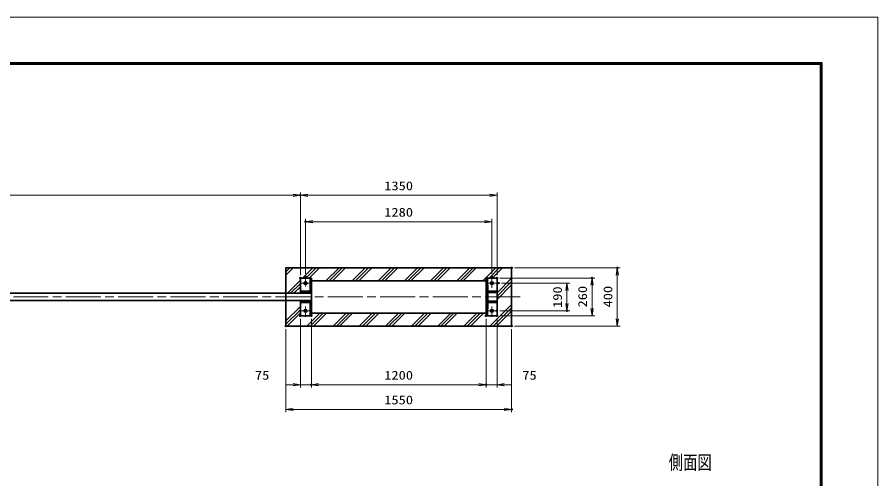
# Model space of a CAD drawing. Units: millimetres at full size, sheet at 1:20. Extents: x -5940 to 5940, y -4200 to 4200.
# Drawn here: x 30 to 5940, y 1032 to 4200 of the extents above; entities that cross this region are included whole.
import ezdxf
from ezdxf.enums import TextEntityAlignment as Align

# ---------------------------------------------------------------- set-up
doc = ezdxf.new("R2010")
doc.units = ezdxf.units.MM
doc.header["$LTSCALE"] = 20
doc.header["$PDMODE"] = 32
doc.header["$PDSIZE"] = 10
doc.linetypes.add('USER1', pattern=[18, 12, -1.5, 3, -1.5])
for name, color, linetype, lineweight in [('0-0_D-TTL', 7, 'Continuous', 18), ('0-1_軸線', 200, 'USER1', 15), ('0-2_寸法線', 4, 'Continuous', 18), ('0-3_0', 7, 'Continuous', 18), ('0-5_外形線', 7, 'Continuous', 35), ('0-C_ハッチング', 253, 'Continuous', 13)]:
    doc.layers.add(name, color=color, linetype=linetype, lineweight=lineweight)
doc.layers.add('0-4_Defpoints', color=7, linetype='Continuous')
doc.layers.add('0-F_文字', color=254, linetype='Continuous')
doc.styles.add('ＭＳ ゴシック', font='')
doc.styles.get('ＭＳ ゴシック').set_extended_font_data('MS Gothic')

# ---------------------------------------------------------------- blocks, each defined once
blk = doc.blocks.new('_Open')
at = {"layer": '0-3_0'}
blk.add_line((-20, 3.333), (0, 0), dxfattribs=at)
blk.add_lwpolyline([(-20, -3.333), (0, 0), (-20, 0)], dxfattribs=at)

msp = doc.modelspace()

# ---------------------------------------------------------------- linework, layer by layer
at = {"layer": '0-0_D-TTL'}
for points in [[(-5940, -4200), (5940, -4200), (5940, 4200), (-5940, 4200)], [(-5558.14, 3889.71), (5558.14, 3889.71), (5558.14, -3888.86), (-5558.14, -3888.86)], [(-5554.61, 3886.18), (5554.61, 3886.18), (5554.61, -3885.32), (-5554.61, -3885.32)], [(-5551.07, 3882.64), (5551.07, 3882.64), (5551.07, -3881.79), (-5551.07, -3881.79)], [(-5547.54, 3879.11), (5547.54, 3879.11), (5547.54, -3878.25), (-5547.54, -3878.25)], [(-5544, 3875.57), (5544, 3875.57), (5544, -3874.71), (-5544, -3874.71)]]:
    msp.add_lwpolyline(points, close=True, dxfattribs=at)
at = {"layer": '0-1_軸線'}
for p, q in [((1976.77, 2374.76), (2043.53, 2374.76)), ((2010.26, 2417.69), (2010.26, 2350.93)), ((3260.85, 2374.76), (3335.46, 2374.76)), ((3290.26, 2417.69), (3290.26, 2343.08)), ((-4316.23, 2279.76), (3484.94, 2279.76)), ((2010.26, 2213.49), (2010.26, 2142.81)), ((3290.26, 2213.49), (3290.26, 2142.81)), ((1972.85, 2184.76), (2047.46, 2184.76)), ((3249.07, 2184.76), (3323.68, 2184.76))]:
    msp.add_line(p, q, dxfattribs=at)
at = {"layer": '0-2_寸法線'}
for p, q in [((-3959.75, 2977.87), (1975.26, 2977.87)), ((1975.26, 2429.76), (1975.26, 2997.87)), ((1975.26, 2429.76), (1975.26, 2997.87)), ((3325.25, 2977.87), (1975.26, 2977.87)), ((3325.25, 2429.76), (3325.25, 2997.87)), ((2010.26, 2437.69), (2010.26, 2816.41)), ((3290.26, 2796.41), (2010.26, 2796.41)), ((3290.26, 2437.69), (3290.26, 2816.41)), ((3445.25, 2479.76), (4171.34, 2479.76)), ((4151.34, 2079.76), (4151.34, 2479.76)), ((3345.25, 2409.76), (3997.53, 2409.76)), ((3355.46, 2374.76), (3825.23, 2374.76)), ((3805.23, 2374.76), (3805.23, 2184.76)), ((3977.53, 2149.76), (3977.53, 2409.76)), ((1975.26, 2129.76), (1975.26, 1657.33)), ((2050.25, 2129.76), (2050.25, 1657.33)), ((2050.25, 2129.76), (2050.25, 1657.33)), ((3250.25, 2129.76), (3250.25, 1657.33)), ((3250.25, 2129.76), (3250.25, 1657.33)), ((3325.25, 2129.76), (3325.25, 1657.33)), ((3343.68, 2184.76), (3825.23, 2184.76)), ((3345.25, 2149.76), (3997.53, 2149.76)), ((3445.25, 2079.76), (4171.34, 2079.76)), ((1875.26, 2059.76), (1875.26, 1487.9)), ((3425.25, 2059.76), (3425.25, 1487.9)), ((1925.26, 1677.33), (1875.26, 1677.33)), ((1975.26, 1677.33), (2050.25, 1677.33)), ((2050.25, 1677.33), (3250.25, 1677.33)), ((2100.25, 1677.33), (2150.25, 1677.33)), ((3200.25, 1677.33), (3150.25, 1677.33)), ((3325.25, 1677.33), (3250.25, 1677.33)), ((3375.25, 1677.33), (3425.25, 1677.33)), ((1875.26, 1507.9), (3425.25, 1507.9))]:
    msp.add_line(p, q, dxfattribs=at)
at = {"layer": '0-4_Defpoints'}
for p in [(1975.26, 2977.87), (2010.26, 2796.41), (3425.25, 2479.76), (4151.34, 2479.76), (1975.26, 2409.76), (2010.26, 2417.69), (3290.26, 2417.69), (3325.25, 2409.76), (3325.25, 2409.76), (3335.46, 2374.76), (3977.53, 2409.76), (3323.68, 2184.76), (3805.23, 2184.76), (1975.26, 2149.76), (2050.25, 2149.76), (3250.25, 2149.76), (3325.25, 2149.76), (3325.25, 2149.76), (1875.26, 2079.76), (3425.25, 2079.76), (3425.25, 2079.76), (2050.25, 1677.33), (3250.25, 1677.33), (3250.25, 1677.33), (3425.25, 1507.9)]:
    msp.add_point(p, dxfattribs=at)
at = {"layer": '0-5_外形線'}
for p, q in [((2041.25, 2304.76), (2041.25, 2409.76)), ((2050.25, 2379.76), (2050.25, 2409.76)), ((3250.25, 2379.76), (3250.25, 2409.76)), ((3259.25, 2359.76), (3259.25, 2409.76)), ((1975.26, 2318.76), (2041.25, 2318.76)), ((1975.26, 2309.76), (2041.25, 2309.76)), ((3262.25, 2318.76), (3325.25, 2318.76)), ((3262.25, 2309.76), (3325.25, 2309.76)), ((1975.26, 2249.76), (2041.25, 2249.76)), ((2041.25, 2149.76), (2041.25, 2254.76)), ((3262.25, 2249.76), (3325.25, 2249.76)), ((1975.26, 2240.76), (2041.25, 2240.76)), ((3259.25, 2149.76), (3259.25, 2199.76)), ((3262.25, 2240.76), (3325.25, 2240.76)), ((2050.25, 2149.76), (2050.25, 2179.76)), ((3250.25, 2149.76), (3250.25, 2179.76))]:
    msp.add_line(p, q, dxfattribs=at)
for points in [[(3425.25, 2479.76), (1875.26, 2479.76), (1875.26, 2079.76), (3425.25, 2079.76)], [(3250.25, 2390.26), (2050.25, 2390.26), (2050.25, 2169.26), (3250.25, 2169.26)], [(3256.25, 2359.76), (3250.25, 2359.76), (3250.25, 2314.76), (3256.25, 2314.76)], [(3262.25, 2359.76), (3256.25, 2359.76), (3256.25, 2199.76), (3262.25, 2199.76)], [(2050.25, 2304.76), (-3949.75, 2304.76), (-3949.75, 2254.76), (2050.25, 2254.76)], [(3256.25, 2244.76), (3250.25, 2244.76), (3250.25, 2199.76), (3256.25, 2199.76)]]:
    msp.add_lwpolyline(points, close=True, dxfattribs=at)
for points in [[(2050.25, 2409.76), (1975.26, 2409.76), (1975.26, 2304.76)], [(3250.25, 2149.76), (3325.25, 2149.76), (3325.25, 2409.76), (3250.25, 2409.76)], [(1975.26, 2254.76), (1975.26, 2149.76), (2050.25, 2149.76)]]:
    msp.add_lwpolyline(points, dxfattribs=at)
for centre in [(2010.26, 2374.76), (3290.26, 2374.76), (2010.26, 2184.76), (3290.26, 2184.76)]:
    msp.add_circle(centre, 9.5, dxfattribs=at)
at = {"layer": '0-C_ハッチング'}
for p, q in [((1875.26, 2429.21), (1925.81, 2479.76)), ((1875.26, 2451.66), (1903.36, 2479.76)), ((1875.26, 2474.11), (1880.9, 2479.76)), ((1990.51, 2409.76), (2060.51, 2479.76)), ((2012.96, 2409.76), (2082.96, 2479.76)), ((2035.41, 2409.76), (2105.41, 2479.76)), ((2150.61, 2390.26), (2240.11, 2479.76)), ((2173.07, 2390.26), (2262.57, 2479.76)), ((2195.52, 2390.26), (2285.02, 2479.76)), ((2330.22, 2390.26), (2419.72, 2479.76)), ((2352.67, 2390.26), (2442.17, 2479.76)), ((2375.12, 2390.26), (2464.62, 2479.76)), ((2509.82, 2390.26), (2599.32, 2479.76)), ((2532.28, 2390.26), (2621.78, 2479.76)), ((2554.73, 2390.26), (2644.23, 2479.76)), ((2689.43, 2390.26), (2778.93, 2479.76)), ((2711.88, 2390.26), (2801.38, 2479.76)), ((2734.33, 2390.26), (2823.83, 2479.76)), ((2869.04, 2390.26), (2958.54, 2479.76)), ((2891.49, 2390.26), (2980.99, 2479.76)), ((2913.94, 2390.26), (3003.44, 2479.76)), ((3048.64, 2390.26), (3138.14, 2479.76)), ((3071.09, 2390.26), (3160.59, 2479.76)), ((3093.54, 2390.26), (3183.04, 2479.76)), ((3228.25, 2390.26), (3317.75, 2479.76)), ((3270.2, 2409.76), (3340.2, 2479.76)), ((3292.65, 2409.76), (3362.65, 2479.76)), ((1885.51, 2304.76), (1975.26, 2394.51)), ((1907.96, 2304.76), (1975.26, 2372.05)), ((3325.25, 2307.66), (3425.25, 2407.66)), ((3325.25, 2285.21), (3425.25, 2385.21)), ((1930.41, 2304.76), (1975.26, 2349.6)), ((3325.25, 2262.76), (3425.25, 2362.76)), ((1875.26, 2249.6), (1880.41, 2254.76)), ((1875.26, 2114.9), (1975.26, 2214.9)), ((1875.26, 2092.45), (1975.26, 2192.45)), ((3276.96, 2079.76), (3425.25, 2228.06)), ((3299.41, 2079.76), (3425.25, 2205.61)), ((1885.02, 2079.76), (1975.26, 2170)), ((2019.72, 2079.76), (2109.22, 2169.26)), ((2042.17, 2079.76), (2131.67, 2169.26)), ((2064.62, 2079.76), (2154.12, 2169.26)), ((2199.32, 2079.76), (2288.82, 2169.26)), ((2221.78, 2079.76), (2311.28, 2169.26)), ((2244.23, 2079.76), (2333.73, 2169.26)), ((2378.93, 2079.76), (2468.43, 2169.26)), ((2401.38, 2079.76), (2490.88, 2169.26)), ((2423.83, 2079.76), (2513.33, 2169.26)), ((2558.54, 2079.76), (2648.04, 2169.26)), ((2580.99, 2079.76), (2670.49, 2169.26)), ((2603.44, 2079.76), (2692.94, 2169.26)), ((2738.14, 2079.76), (2827.64, 2169.26)), ((2760.59, 2079.76), (2850.09, 2169.26)), ((2783.04, 2079.76), (2872.54, 2169.26)), ((2917.75, 2079.76), (3007.25, 2169.26)), ((2940.2, 2079.76), (3029.7, 2169.26)), ((2962.65, 2079.76), (3052.15, 2169.26)), ((3097.35, 2079.76), (3186.85, 2169.26)), ((3119.8, 2079.76), (3209.3, 2169.26)), ((3142.25, 2079.76), (3231.75, 2169.26)), ((3321.86, 2079.76), (3425.25, 2183.16))]:
    msp.add_line(p, q, dxfattribs=at)

# ---------------------------------------------------------------- block references
at = {"layer": '0-2_寸法線', "xscale": 2.5, "yscale": 2.5}
for p in [(1975.26, 2977.87), (3325.25, 2977.87), (3290.26, 2796.41), (1975.26, 1677.33), (3250.25, 1677.33), (3250.25, 1677.33), (3425.25, 1507.9)]:
    msp.add_blockref('_Open', p, dxfattribs=at)
for p, rotation in [((1975.26, 2977.87), 180), ((2010.26, 2796.41), 180), ((4151.34, 2479.76), 90), ((3805.23, 2374.76), 90), ((3977.53, 2409.76), 90), ((3805.23, 2184.76), 270), ((3977.53, 2149.76), 270), ((4151.34, 2079.76), 270), ((2050.25, 1677.33), 180), ((2050.25, 1677.33), 180), ((3325.25, 1677.33), 180), ((1875.26, 1507.9), 180)]:
    msp.add_blockref('_Open', p, dxfattribs=dict(at, rotation=rotation))

# ---------------------------------------------------------------- texts
at = {"layer": '0-2_寸法線', "color": 254, "style": 'ＭＳ ゴシック', "width": 1.2}
for s, p in [('1350', (2550.65, 2994.21)), ('1280', (2550.66, 2812.75)), ('75', (1662.79, 1693.68)), ('1200', (2550.65, 1693.68)), ('75', (3498.78, 1693.68)), ('1550', (2550.65, 1524.24))]:
    msp.add_text(s, height=60.56, dxfattribs=at).set_placement(p, align=Align.BOTTOM_LEFT)
for s, p in [('190', (3788.89, 2204.16)), ('260', (3961.19, 2207.76)), ('400', (4135, 2207.76))]:
    msp.add_text(s, height=60.56, rotation=90, dxfattribs=at).set_placement(p, align=Align.BOTTOM_LEFT)
at = {"layer": '0-F_文字', "style": 'ＭＳ ゴシック', "width": 0.75}
msp.add_text('側面図', height=96.19, dxfattribs=at).set_placement((4504.46, 1067.12), align=Align.BOTTOM_LEFT)

doc.saveas('drawing.dxf')
